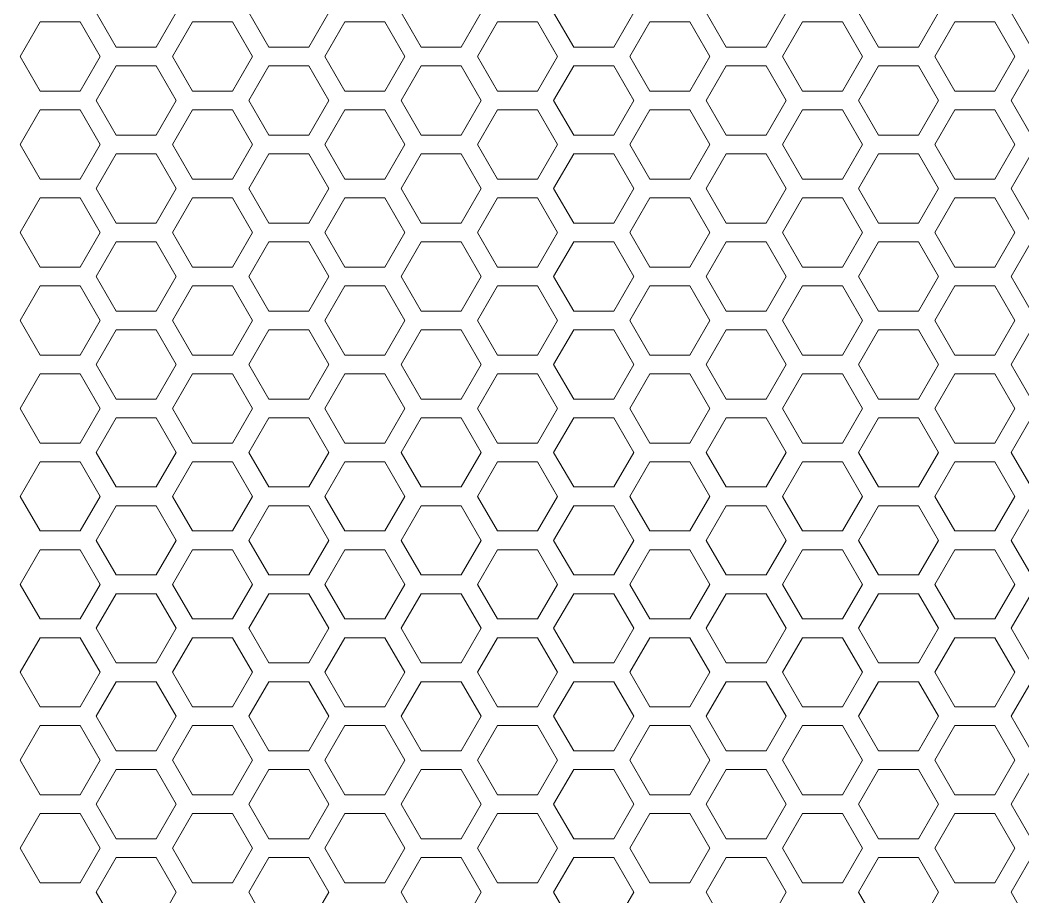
# Model space of a CAD drawing. Header units: millimetres. Extents: x -10 to 46, y -17 to 110.
# Drawn here: x 19.35 to 25.62, y 45.04 to 50.52 of the extents above; entities that cross this region are included whole.
import ezdxf

# ---------------------------------------------------------------- set-up
doc = ezdxf.new("R2010")
doc.units = ezdxf.units.MM

msp = doc.modelspace()

# ---------------------------------------------------------------- linework, layer by layer
at = {"lineweight": 18}
for p, q in [((19.4755, 50.5093), (19.3505, 50.2928)), ((19.7255, 50.5093), (19.4755, 50.5093)), ((19.8505, 50.2928), (19.7255, 50.5093)), ((19.8269, 50.5678), (19.9519, 50.3513)), ((20.2019, 50.3513), (20.3269, 50.5678)), ((20.4282, 50.5093), (20.3032, 50.2928)), ((20.6782, 50.5093), (20.4282, 50.5093)), ((20.8032, 50.2928), (20.6782, 50.5093)), ((20.7795, 50.5678), (20.9045, 50.3513)), ((21.1545, 50.3513), (21.2795, 50.5678)), ((21.3808, 50.5093), (21.2558, 50.2928)), ((21.6308, 50.5093), (21.3808, 50.5093)), ((21.7558, 50.2928), (21.6308, 50.5093)), ((21.7322, 50.5678), (21.8572, 50.3513)), ((22.1072, 50.3513), (22.2322, 50.5678)), ((22.3335, 50.5093), (22.2085, 50.2928)), ((22.5835, 50.5093), (22.3335, 50.5093)), ((22.7085, 50.2928), (22.5835, 50.5093)), ((22.6848, 50.5678), (22.8098, 50.3513)), ((23.0598, 50.3513), (23.1848, 50.5678)), ((23.2861, 50.5093), (23.1611, 50.2928)), ((23.5361, 50.5093), (23.2861, 50.5093)), ((23.6611, 50.2928), (23.5361, 50.5093)), ((23.6375, 50.5678), (23.7625, 50.3513)), ((24.0125, 50.3513), (24.1375, 50.5678)), ((24.2388, 50.5093), (24.1138, 50.2928)), ((24.4888, 50.5093), (24.2388, 50.5093)), ((24.6138, 50.2928), (24.4888, 50.5093)), ((24.5901, 50.5678), (24.7151, 50.3513)), ((24.9651, 50.3513), (25.0901, 50.5678)), ((25.1914, 50.5093), (25.0664, 50.2928)), ((25.4414, 50.5093), (25.1914, 50.5093)), ((25.5665, 50.2928), (25.4414, 50.5093)), ((25.5428, 50.5678), (25.6678, 50.3513)), ((19.9519, 50.3513), (20.2019, 50.3513)), ((20.9045, 50.3513), (21.1545, 50.3513)), ((21.8572, 50.3513), (22.1072, 50.3513)), ((22.8098, 50.3513), (23.0598, 50.3513)), ((23.7625, 50.3513), (24.0125, 50.3513)), ((24.7151, 50.3513), (24.9651, 50.3513)), ((19.3505, 50.2928), (19.4755, 50.0763)), ((19.7255, 50.0763), (19.8505, 50.2928)), ((20.3032, 50.2928), (20.4282, 50.0763)), ((20.6782, 50.0763), (20.8032, 50.2928)), ((21.2558, 50.2928), (21.3808, 50.0763)), ((21.6308, 50.0763), (21.7558, 50.2928)), ((22.2085, 50.2928), (22.3335, 50.0763)), ((22.5835, 50.0763), (22.7085, 50.2928)), ((23.1611, 50.2928), (23.2861, 50.0763)), ((23.5361, 50.0763), (23.6611, 50.2928)), ((24.1138, 50.2928), (24.2388, 50.0763)), ((24.4888, 50.0763), (24.6138, 50.2928)), ((25.0664, 50.2928), (25.1914, 50.0763)), ((25.4414, 50.0763), (25.5665, 50.2928)), ((19.9519, 50.2343), (19.8269, 50.0178)), ((20.2019, 50.2343), (19.9519, 50.2343)), ((20.3269, 50.0178), (20.2019, 50.2343)), ((20.9045, 50.2343), (20.7795, 50.0178)), ((21.1545, 50.2343), (20.9045, 50.2343)), ((21.2795, 50.0178), (21.1545, 50.2343)), ((21.8572, 50.2343), (21.7322, 50.0178)), ((22.1072, 50.2343), (21.8572, 50.2343)), ((22.2322, 50.0178), (22.1072, 50.2343)), ((22.8098, 50.2343), (22.6848, 50.0178)), ((23.0598, 50.2343), (22.8098, 50.2343)), ((23.1848, 50.0178), (23.0598, 50.2343)), ((23.7625, 50.2343), (23.6375, 50.0178)), ((24.0125, 50.2343), (23.7625, 50.2343)), ((24.1375, 50.0178), (24.0125, 50.2343)), ((24.7151, 50.2343), (24.5901, 50.0178)), ((24.9651, 50.2343), (24.7151, 50.2343)), ((25.0901, 50.0178), (24.9651, 50.2343)), ((25.6678, 50.2343), (25.5428, 50.0178)), ((19.4755, 50.0763), (19.7255, 50.0763)), ((20.4282, 50.0763), (20.6782, 50.0763)), ((21.3808, 50.0763), (21.6308, 50.0763)), ((22.3335, 50.0763), (22.5835, 50.0763)), ((23.2861, 50.0763), (23.5361, 50.0763)), ((24.2388, 50.0763), (24.4888, 50.0763)), ((25.1914, 50.0763), (25.4414, 50.0763)), ((19.8269, 50.0178), (19.9519, 49.8013)), ((20.2019, 49.8013), (20.3269, 50.0178)), ((20.7795, 50.0178), (20.9045, 49.8013)), ((21.1545, 49.8013), (21.2795, 50.0178)), ((21.7322, 50.0178), (21.8572, 49.8013)), ((22.1072, 49.8013), (22.2322, 50.0178)), ((22.6848, 50.0178), (22.8098, 49.8013)), ((23.0598, 49.8013), (23.1848, 50.0178)), ((23.6375, 50.0178), (23.7625, 49.8013)), ((24.0125, 49.8013), (24.1375, 50.0178)), ((24.5901, 50.0178), (24.7151, 49.8013)), ((24.9651, 49.8013), (25.0901, 50.0178)), ((25.5428, 50.0178), (25.6678, 49.8013)), ((19.4755, 49.9593), (19.3505, 49.7428)), ((19.7255, 49.9593), (19.4755, 49.9593)), ((19.8505, 49.7428), (19.7255, 49.9593)), ((20.4282, 49.9593), (20.3032, 49.7428)), ((20.6782, 49.9593), (20.4282, 49.9593)), ((20.8032, 49.7428), (20.6782, 49.9593)), ((21.3808, 49.9593), (21.2558, 49.7428)), ((21.6308, 49.9593), (21.3808, 49.9593)), ((21.7558, 49.7428), (21.6308, 49.9593)), ((22.3335, 49.9593), (22.2085, 49.7428)), ((22.5835, 49.9593), (22.3335, 49.9593)), ((22.7085, 49.7428), (22.5835, 49.9593)), ((23.2861, 49.9593), (23.1611, 49.7428)), ((23.5361, 49.9593), (23.2861, 49.9593)), ((23.6611, 49.7428), (23.5361, 49.9593)), ((24.2388, 49.9593), (24.1138, 49.7428)), ((24.4888, 49.9593), (24.2388, 49.9593)), ((24.6138, 49.7428), (24.4888, 49.9593)), ((25.1914, 49.9593), (25.0664, 49.7428)), ((25.4414, 49.9593), (25.1914, 49.9593)), ((25.5665, 49.7428), (25.4414, 49.9593)), ((19.9519, 49.8013), (20.2019, 49.8013)), ((20.9045, 49.8013), (21.1545, 49.8013)), ((21.8572, 49.8013), (22.1072, 49.8013)), ((22.8098, 49.8013), (23.0598, 49.8013)), ((23.7625, 49.8013), (24.0125, 49.8013)), ((24.7151, 49.8013), (24.9651, 49.8013)), ((19.3505, 49.7428), (19.4755, 49.5263)), ((19.7255, 49.5263), (19.8505, 49.7428)), ((20.3032, 49.7428), (20.4282, 49.5263)), ((20.6782, 49.5263), (20.8032, 49.7428)), ((21.2558, 49.7428), (21.3808, 49.5263)), ((21.6308, 49.5263), (21.7558, 49.7428)), ((22.2085, 49.7428), (22.3335, 49.5263)), ((22.5835, 49.5263), (22.7085, 49.7428)), ((23.1611, 49.7428), (23.2861, 49.5263)), ((23.5361, 49.5263), (23.6611, 49.7428)), ((24.1138, 49.7428), (24.2388, 49.5263)), ((24.4888, 49.5263), (24.6138, 49.7428)), ((25.0664, 49.7428), (25.1914, 49.5263)), ((25.4414, 49.5263), (25.5665, 49.7428)), ((19.9519, 49.6843), (19.8269, 49.4678)), ((20.2019, 49.6843), (19.9519, 49.6843)), ((20.3269, 49.4678), (20.2019, 49.6843)), ((20.9045, 49.6843), (20.7795, 49.4678)), ((21.1545, 49.6843), (20.9045, 49.6843)), ((21.2795, 49.4678), (21.1545, 49.6843)), ((21.8572, 49.6843), (21.7322, 49.4678)), ((22.1072, 49.6843), (21.8572, 49.6843)), ((22.2322, 49.4678), (22.1072, 49.6843)), ((22.8098, 49.6843), (22.6848, 49.4678)), ((23.0598, 49.6843), (22.8098, 49.6843)), ((23.1848, 49.4678), (23.0598, 49.6843)), ((23.7625, 49.6843), (23.6375, 49.4678)), ((24.0125, 49.6843), (23.7625, 49.6843)), ((24.1375, 49.4678), (24.0125, 49.6843)), ((24.7151, 49.6843), (24.5901, 49.4678)), ((24.9651, 49.6843), (24.7151, 49.6843)), ((25.0901, 49.4678), (24.9651, 49.6843)), ((25.6678, 49.6843), (25.5428, 49.4678)), ((19.4755, 49.5263), (19.7255, 49.5263)), ((20.4282, 49.5263), (20.6782, 49.5263)), ((21.3808, 49.5263), (21.6308, 49.5263)), ((22.3335, 49.5263), (22.5835, 49.5263)), ((23.2861, 49.5263), (23.5361, 49.5263)), ((24.2388, 49.5263), (24.4888, 49.5263)), ((25.1914, 49.5263), (25.4414, 49.5263)), ((19.8269, 49.4678), (19.9519, 49.2513)), ((20.2019, 49.2513), (20.3269, 49.4678)), ((20.7795, 49.4678), (20.9045, 49.2513)), ((21.1545, 49.2513), (21.2795, 49.4678)), ((21.7322, 49.4678), (21.8572, 49.2513)), ((22.1072, 49.2513), (22.2322, 49.4678)), ((22.6848, 49.4678), (22.8098, 49.2513)), ((23.0598, 49.2513), (23.1848, 49.4678)), ((23.6375, 49.4678), (23.7625, 49.2513)), ((24.0125, 49.2513), (24.1375, 49.4678)), ((24.5901, 49.4678), (24.7151, 49.2513)), ((24.9651, 49.2513), (25.0901, 49.4678)), ((25.5428, 49.4678), (25.6678, 49.2513)), ((19.4755, 49.4093), (19.3505, 49.1928)), ((19.7255, 49.4093), (19.4755, 49.4093)), ((19.8505, 49.1928), (19.7255, 49.4093)), ((20.4282, 49.4093), (20.3032, 49.1928)), ((20.6782, 49.4093), (20.4282, 49.4093)), ((20.8032, 49.1928), (20.6782, 49.4093)), ((21.3808, 49.4093), (21.2558, 49.1928)), ((21.6308, 49.4093), (21.3808, 49.4093)), ((21.7558, 49.1928), (21.6308, 49.4093)), ((22.3335, 49.4093), (22.2085, 49.1928)), ((22.5835, 49.4093), (22.3335, 49.4093)), ((22.7085, 49.1928), (22.5835, 49.4093)), ((23.2861, 49.4093), (23.1611, 49.1928)), ((23.5361, 49.4093), (23.2861, 49.4093)), ((23.6611, 49.1928), (23.5361, 49.4093)), ((24.2388, 49.4093), (24.1138, 49.1928)), ((24.4888, 49.4093), (24.2388, 49.4093)), ((24.6138, 49.1928), (24.4888, 49.4093)), ((25.1914, 49.4093), (25.0664, 49.1928)), ((25.4414, 49.4093), (25.1914, 49.4093)), ((25.5665, 49.1928), (25.4414, 49.4093)), ((19.3505, 49.1928), (19.4755, 48.9762)), ((19.7255, 48.9762), (19.8505, 49.1928)), ((19.9519, 49.2513), (20.2019, 49.2513)), ((20.3032, 49.1928), (20.4282, 48.9762)), ((20.6782, 48.9762), (20.8032, 49.1928)), ((20.9045, 49.2513), (21.1545, 49.2513)), ((21.2558, 49.1928), (21.3808, 48.9762)), ((21.6308, 48.9762), (21.7558, 49.1928)), ((21.8572, 49.2513), (22.1072, 49.2513)), ((22.2085, 49.1928), (22.3335, 48.9762)), ((22.5835, 48.9762), (22.7085, 49.1928)), ((22.8098, 49.2513), (23.0598, 49.2513)), ((23.1611, 49.1928), (23.2861, 48.9762)), ((23.5361, 48.9762), (23.6611, 49.1928)), ((23.7625, 49.2513), (24.0125, 49.2513)), ((24.1138, 49.1928), (24.2388, 48.9762)), ((24.4888, 48.9762), (24.6138, 49.1928)), ((24.7151, 49.2513), (24.9651, 49.2513)), ((25.0664, 49.1928), (25.1914, 48.9762)), ((25.4414, 48.9762), (25.5665, 49.1928)), ((19.9519, 49.1343), (19.8269, 48.9178)), ((20.2019, 49.1343), (19.9519, 49.1343)), ((20.3269, 48.9178), (20.2019, 49.1343)), ((20.9045, 49.1343), (20.7795, 48.9178)), ((21.1545, 49.1343), (20.9045, 49.1343)), ((21.2795, 48.9178), (21.1545, 49.1343)), ((21.8572, 49.1343), (21.7322, 48.9178)), ((22.1072, 49.1343), (21.8572, 49.1343)), ((22.2322, 48.9178), (22.1072, 49.1343)), ((22.8098, 49.1343), (22.6848, 48.9178)), ((23.0598, 49.1343), (22.8098, 49.1343)), ((23.1848, 48.9178), (23.0598, 49.1343)), ((23.7625, 49.1343), (23.6375, 48.9178)), ((24.0125, 49.1343), (23.7625, 49.1343)), ((24.1375, 48.9178), (24.0125, 49.1343)), ((24.7151, 49.1343), (24.5901, 48.9178)), ((24.9651, 49.1343), (24.7151, 49.1343)), ((25.0901, 48.9178), (24.9651, 49.1343)), ((25.6678, 49.1343), (25.5428, 48.9178)), ((19.4755, 48.9762), (19.7255, 48.9762)), ((20.4282, 48.9762), (20.6782, 48.9762)), ((21.3808, 48.9762), (21.6308, 48.9762)), ((22.3335, 48.9762), (22.5835, 48.9762)), ((23.2861, 48.9762), (23.5361, 48.9762)), ((24.2388, 48.9762), (24.4888, 48.9762)), ((25.1914, 48.9762), (25.4414, 48.9762)), ((19.8269, 48.9178), (19.9519, 48.7012)), ((20.2019, 48.7012), (20.3269, 48.9178)), ((20.7795, 48.9178), (20.9045, 48.7012)), ((21.1545, 48.7012), (21.2795, 48.9178)), ((21.7322, 48.9178), (21.8572, 48.7012)), ((22.1072, 48.7012), (22.2322, 48.9178)), ((22.6848, 48.9178), (22.8098, 48.7012)), ((23.0598, 48.7012), (23.1848, 48.9178)), ((23.6375, 48.9178), (23.7625, 48.7012)), ((24.0125, 48.7012), (24.1375, 48.9178)), ((24.5901, 48.9178), (24.7151, 48.7012)), ((24.9651, 48.7012), (25.0901, 48.9178)), ((25.5428, 48.9178), (25.6678, 48.7012)), ((19.4755, 48.8593), (19.3505, 48.6427)), ((19.7255, 48.8593), (19.4755, 48.8593)), ((19.8505, 48.6427), (19.7255, 48.8593)), ((20.4282, 48.8593), (20.3032, 48.6427)), ((20.6782, 48.8593), (20.4282, 48.8593)), ((20.8032, 48.6427), (20.6782, 48.8593)), ((21.3808, 48.8593), (21.2558, 48.6427)), ((21.6308, 48.8593), (21.3808, 48.8593)), ((21.7558, 48.6427), (21.6308, 48.8593)), ((22.3335, 48.8593), (22.2085, 48.6427)), ((22.5835, 48.8593), (22.3335, 48.8593)), ((22.7085, 48.6427), (22.5835, 48.8593)), ((23.2861, 48.8593), (23.1611, 48.6427)), ((23.5361, 48.8593), (23.2861, 48.8593)), ((23.6611, 48.6427), (23.5361, 48.8593)), ((24.2388, 48.8593), (24.1138, 48.6427)), ((24.4888, 48.8593), (24.2388, 48.8593)), ((24.6138, 48.6427), (24.4888, 48.8593)), ((25.1914, 48.8593), (25.0664, 48.6427)), ((25.4414, 48.8593), (25.1914, 48.8593)), ((25.5665, 48.6427), (25.4414, 48.8593)), ((19.9519, 48.7012), (20.2019, 48.7012)), ((20.9045, 48.7012), (21.1545, 48.7012)), ((21.8572, 48.7012), (22.1072, 48.7012)), ((22.8098, 48.7012), (23.0598, 48.7012)), ((23.7625, 48.7012), (24.0125, 48.7012)), ((24.7151, 48.7012), (24.9651, 48.7012)), ((19.3505, 48.6427), (19.4755, 48.4262)), ((19.7255, 48.4262), (19.8505, 48.6427)), ((20.3032, 48.6427), (20.4282, 48.4262)), ((20.6782, 48.4262), (20.8032, 48.6427)), ((21.2558, 48.6427), (21.3808, 48.4262)), ((21.6308, 48.4262), (21.7558, 48.6427)), ((22.2085, 48.6427), (22.3335, 48.4262)), ((22.5835, 48.4262), (22.7085, 48.6427)), ((23.1611, 48.6427), (23.2861, 48.4262)), ((23.5361, 48.4262), (23.6611, 48.6427)), ((24.1138, 48.6427), (24.2388, 48.4262)), ((24.4888, 48.4262), (24.6138, 48.6427)), ((25.0664, 48.6427), (25.1914, 48.4262)), ((25.4414, 48.4262), (25.5665, 48.6427)), ((19.9519, 48.5842), (19.8269, 48.3677)), ((20.2019, 48.5842), (19.9519, 48.5842)), ((20.3269, 48.3677), (20.2019, 48.5842)), ((20.9045, 48.5842), (20.7795, 48.3677)), ((21.1545, 48.5842), (20.9045, 48.5842)), ((21.2795, 48.3677), (21.1545, 48.5842)), ((21.8572, 48.5842), (21.7322, 48.3677)), ((22.1072, 48.5842), (21.8572, 48.5842)), ((22.2322, 48.3677), (22.1072, 48.5842)), ((22.8098, 48.5842), (22.6848, 48.3677)), ((23.0598, 48.5842), (22.8098, 48.5842)), ((23.1848, 48.3677), (23.0598, 48.5842)), ((23.7625, 48.5842), (23.6375, 48.3677)), ((24.0125, 48.5842), (23.7625, 48.5842)), ((24.1375, 48.3677), (24.0125, 48.5842)), ((24.7151, 48.5842), (24.5901, 48.3677)), ((24.9651, 48.5842), (24.7151, 48.5842)), ((25.0901, 48.3677), (24.9651, 48.5842)), ((25.6678, 48.5842), (25.5428, 48.3677)), ((19.4755, 48.4262), (19.7255, 48.4262)), ((20.4282, 48.4262), (20.6782, 48.4262)), ((21.3808, 48.4262), (21.6308, 48.4262)), ((22.3335, 48.4262), (22.5835, 48.4262)), ((23.2861, 48.4262), (23.5361, 48.4262)), ((24.2388, 48.4262), (24.4888, 48.4262)), ((25.1914, 48.4262), (25.4414, 48.4262)), ((19.8269, 48.3677), (19.9519, 48.1512)), ((20.2019, 48.1512), (20.3269, 48.3677)), ((20.7795, 48.3677), (20.9045, 48.1512)), ((21.1545, 48.1512), (21.2795, 48.3677)), ((21.7322, 48.3677), (21.8572, 48.1512)), ((22.1072, 48.1512), (22.2322, 48.3677)), ((22.6848, 48.3677), (22.8098, 48.1512)), ((23.0598, 48.1512), (23.1848, 48.3677)), ((23.6375, 48.3677), (23.7625, 48.1512)), ((24.0125, 48.1512), (24.1375, 48.3677)), ((24.5901, 48.3677), (24.7151, 48.1512)), ((24.9651, 48.1512), (25.0901, 48.3677)), ((25.5428, 48.3677), (25.6678, 48.1512)), ((19.4755, 48.3092), (19.3505, 48.0927)), ((19.7255, 48.3092), (19.4755, 48.3092)), ((19.8505, 48.0927), (19.7255, 48.3092)), ((20.4282, 48.3092), (20.3032, 48.0927)), ((20.6782, 48.3092), (20.4282, 48.3092)), ((20.8032, 48.0927), (20.6782, 48.3092)), ((21.3808, 48.3092), (21.2558, 48.0927)), ((21.6308, 48.3092), (21.3808, 48.3092)), ((21.7558, 48.0927), (21.6308, 48.3092)), ((22.3335, 48.3092), (22.2085, 48.0927)), ((22.5835, 48.3092), (22.3335, 48.3092)), ((22.7085, 48.0927), (22.5835, 48.3092)), ((23.2861, 48.3092), (23.1611, 48.0927)), ((23.5361, 48.3092), (23.2861, 48.3092)), ((23.6611, 48.0927), (23.5361, 48.3092)), ((24.2388, 48.3092), (24.1138, 48.0927)), ((24.4888, 48.3092), (24.2388, 48.3092)), ((24.6138, 48.0927), (24.4888, 48.3092)), ((25.1914, 48.3092), (25.0664, 48.0927)), ((25.4414, 48.3092), (25.1914, 48.3092)), ((25.5665, 48.0927), (25.4414, 48.3092)), ((19.9519, 48.1512), (20.2019, 48.1512)), ((20.9045, 48.1512), (21.1545, 48.1512)), ((21.8572, 48.1512), (22.1072, 48.1512)), ((22.8098, 48.1512), (23.0598, 48.1512)), ((23.7625, 48.1512), (24.0125, 48.1512)), ((24.7151, 48.1512), (24.9651, 48.1512)), ((19.3505, 48.0927), (19.4755, 47.8762)), ((19.7255, 47.8762), (19.8505, 48.0927)), ((20.3032, 48.0927), (20.4282, 47.8762)), ((20.6782, 47.8762), (20.8032, 48.0927)), ((21.2558, 48.0927), (21.3808, 47.8762)), ((21.6308, 47.8762), (21.7558, 48.0927)), ((22.2085, 48.0927), (22.3335, 47.8762)), ((22.5835, 47.8762), (22.7085, 48.0927)), ((23.1611, 48.0927), (23.2861, 47.8762)), ((23.5361, 47.8762), (23.6611, 48.0927)), ((24.1138, 48.0927), (24.2388, 47.8762)), ((24.4888, 47.8762), (24.6138, 48.0927)), ((25.0664, 48.0927), (25.1914, 47.8762)), ((25.4414, 47.8762), (25.5665, 48.0927)), ((19.9519, 48.0342), (19.8269, 47.8177)), ((20.2019, 48.0342), (19.9519, 48.0342)), ((20.3269, 47.8177), (20.2019, 48.0342)), ((20.9045, 48.0342), (20.7795, 47.8177)), ((21.1545, 48.0342), (20.9045, 48.0342)), ((21.2795, 47.8177), (21.1545, 48.0342)), ((21.8572, 48.0342), (21.7322, 47.8177)), ((22.1072, 48.0342), (21.8572, 48.0342)), ((22.2322, 47.8177), (22.1072, 48.0342)), ((22.8098, 48.0342), (22.6848, 47.8177)), ((23.0598, 48.0342), (22.8098, 48.0342)), ((23.1848, 47.8177), (23.0598, 48.0342)), ((23.7625, 48.0342), (23.6375, 47.8177)), ((24.0125, 48.0342), (23.7625, 48.0342)), ((24.1375, 47.8177), (24.0125, 48.0342)), ((24.7151, 48.0342), (24.5901, 47.8177)), ((24.9651, 48.0342), (24.7151, 48.0342)), ((25.0901, 47.8177), (24.9651, 48.0342)), ((25.6678, 48.0342), (25.5428, 47.8177)), ((19.4755, 47.8762), (19.7255, 47.8762)), ((19.8269, 47.8177), (19.9519, 47.6012)), ((20.2019, 47.6012), (20.3269, 47.8177)), ((20.4282, 47.8762), (20.6782, 47.8762)), ((20.7795, 47.8177), (20.9045, 47.6012)), ((21.1545, 47.6012), (21.2795, 47.8177)), ((21.3808, 47.8762), (21.6308, 47.8762)), ((21.7322, 47.8177), (21.8572, 47.6012)), ((22.1072, 47.6012), (22.2322, 47.8177)), ((22.3335, 47.8762), (22.5835, 47.8762)), ((22.6848, 47.8177), (22.8098, 47.6012)), ((23.0598, 47.6012), (23.1848, 47.8177)), ((23.2861, 47.8762), (23.5361, 47.8762)), ((23.6375, 47.8177), (23.7625, 47.6012)), ((24.0125, 47.6012), (24.1375, 47.8177)), ((24.2388, 47.8762), (24.4888, 47.8762)), ((24.5901, 47.8177), (24.7151, 47.6012)), ((24.9651, 47.6012), (25.0901, 47.8177)), ((25.1914, 47.8762), (25.4414, 47.8762)), ((25.5428, 47.8177), (25.6678, 47.6012)), ((19.4755, 47.7592), (19.3505, 47.5427)), ((19.7255, 47.7592), (19.4755, 47.7592)), ((19.8505, 47.5427), (19.7255, 47.7592)), ((20.4282, 47.7592), (20.3032, 47.5427)), ((20.6782, 47.7592), (20.4282, 47.7592)), ((20.8032, 47.5427), (20.6782, 47.7592)), ((21.3808, 47.7592), (21.2558, 47.5427)), ((21.6308, 47.7592), (21.3808, 47.7592)), ((21.7558, 47.5427), (21.6308, 47.7592)), ((22.3335, 47.7592), (22.2085, 47.5427)), ((22.5835, 47.7592), (22.3335, 47.7592)), ((22.7085, 47.5427), (22.5835, 47.7592)), ((23.2861, 47.7592), (23.1611, 47.5427)), ((23.5361, 47.7592), (23.2861, 47.7592)), ((23.6611, 47.5427), (23.5361, 47.7592)), ((24.2388, 47.7592), (24.1138, 47.5427)), ((24.4888, 47.7592), (24.2388, 47.7592)), ((24.6138, 47.5427), (24.4888, 47.7592)), ((25.1914, 47.7592), (25.0664, 47.5427)), ((25.4414, 47.7592), (25.1914, 47.7592)), ((25.5665, 47.5427), (25.4414, 47.7592)), ((19.9519, 47.6012), (20.2019, 47.6012)), ((20.9045, 47.6012), (21.1545, 47.6012)), ((21.8572, 47.6012), (22.1072, 47.6012)), ((22.8098, 47.6012), (23.0598, 47.6012)), ((23.7625, 47.6012), (24.0125, 47.6012)), ((24.7151, 47.6012), (24.9651, 47.6012)), ((19.3505, 47.5427), (19.4755, 47.3262)), ((19.7255, 47.3262), (19.8505, 47.5427)), ((20.3032, 47.5427), (20.4282, 47.3262)), ((20.6782, 47.3262), (20.8032, 47.5427)), ((21.2558, 47.5427), (21.3808, 47.3262)), ((21.6308, 47.3262), (21.7558, 47.5427)), ((22.2085, 47.5427), (22.3335, 47.3262)), ((22.5835, 47.3262), (22.7085, 47.5427)), ((23.1611, 47.5427), (23.2861, 47.3262)), ((23.5361, 47.3262), (23.6611, 47.5427)), ((24.1138, 47.5427), (24.2388, 47.3262)), ((24.4888, 47.3262), (24.6138, 47.5427)), ((25.0664, 47.5427), (25.1914, 47.3262)), ((25.4414, 47.3262), (25.5665, 47.5427)), ((19.9519, 47.4842), (19.8269, 47.2677)), ((20.2019, 47.4842), (19.9519, 47.4842)), ((20.3269, 47.2677), (20.2019, 47.4842)), ((20.9045, 47.4842), (20.7795, 47.2677)), ((21.1545, 47.4842), (20.9045, 47.4842)), ((21.2795, 47.2677), (21.1545, 47.4842)), ((21.8572, 47.4842), (21.7322, 47.2677)), ((22.1072, 47.4842), (21.8572, 47.4842)), ((22.2322, 47.2677), (22.1072, 47.4842)), ((22.8098, 47.4842), (22.6848, 47.2677)), ((23.0598, 47.4842), (22.8098, 47.4842)), ((23.1848, 47.2677), (23.0598, 47.4842)), ((23.7625, 47.4842), (23.6375, 47.2677)), ((24.0125, 47.4842), (23.7625, 47.4842)), ((24.1375, 47.2677), (24.0125, 47.4842)), ((24.7151, 47.4842), (24.5901, 47.2677)), ((24.9651, 47.4842), (24.7151, 47.4842)), ((25.0901, 47.2677), (24.9651, 47.4842)), ((25.6678, 47.4842), (25.5428, 47.2677)), ((19.4755, 47.3262), (19.7255, 47.3262)), ((20.4282, 47.3262), (20.6782, 47.3262)), ((21.3808, 47.3262), (21.6308, 47.3262)), ((22.3335, 47.3262), (22.5835, 47.3262)), ((23.2861, 47.3262), (23.5361, 47.3262)), ((24.2388, 47.3262), (24.4888, 47.3262)), ((25.1914, 47.3262), (25.4414, 47.3262)), ((19.8269, 47.2677), (19.9519, 47.0512)), ((20.2019, 47.0512), (20.3269, 47.2677)), ((20.7795, 47.2677), (20.9045, 47.0512)), ((21.1545, 47.0512), (21.2795, 47.2677)), ((21.7322, 47.2677), (21.8572, 47.0512)), ((22.1072, 47.0512), (22.2322, 47.2677)), ((22.6848, 47.2677), (22.8098, 47.0512)), ((23.0598, 47.0512), (23.1848, 47.2677)), ((23.6375, 47.2677), (23.7625, 47.0512)), ((24.0125, 47.0512), (24.1375, 47.2677)), ((24.5901, 47.2677), (24.7151, 47.0512)), ((24.9651, 47.0512), (25.0901, 47.2677)), ((25.5428, 47.2677), (25.6678, 47.0512)), ((19.4755, 47.2092), (19.3505, 46.9927)), ((19.7255, 47.2092), (19.4755, 47.2092)), ((19.8505, 46.9927), (19.7255, 47.2092)), ((20.4282, 47.2092), (20.3032, 46.9927)), ((20.6782, 47.2092), (20.4282, 47.2092)), ((20.8032, 46.9927), (20.6782, 47.2092)), ((21.3808, 47.2092), (21.2558, 46.9927)), ((21.6308, 47.2092), (21.3808, 47.2092)), ((21.7558, 46.9927), (21.6308, 47.2092)), ((22.3335, 47.2092), (22.2085, 46.9927)), ((22.5835, 47.2092), (22.3335, 47.2092)), ((22.7085, 46.9927), (22.5835, 47.2092)), ((23.2861, 47.2092), (23.1611, 46.9927)), ((23.5361, 47.2092), (23.2861, 47.2092)), ((23.6611, 46.9927), (23.5361, 47.2092)), ((24.2388, 47.2092), (24.1138, 46.9927)), ((24.4888, 47.2092), (24.2388, 47.2092)), ((24.6138, 46.9927), (24.4888, 47.2092)), ((25.1914, 47.2092), (25.0664, 46.9927)), ((25.4414, 47.2092), (25.1914, 47.2092)), ((25.5665, 46.9927), (25.4414, 47.2092)), ((19.9519, 47.0512), (20.2019, 47.0512)), ((20.9045, 47.0512), (21.1545, 47.0512)), ((21.8572, 47.0512), (22.1072, 47.0512)), ((22.8098, 47.0512), (23.0598, 47.0512)), ((23.7625, 47.0512), (24.0125, 47.0512)), ((24.7151, 47.0512), (24.9651, 47.0512)), ((19.3505, 46.9927), (19.4755, 46.7762)), ((19.7255, 46.7762), (19.8505, 46.9927)), ((20.3032, 46.9927), (20.4282, 46.7762)), ((20.6782, 46.7762), (20.8032, 46.9927)), ((21.2558, 46.9927), (21.3808, 46.7762)), ((21.6308, 46.7762), (21.7558, 46.9927)), ((22.2085, 46.9927), (22.3335, 46.7762)), ((22.5835, 46.7762), (22.7085, 46.9927)), ((23.1611, 46.9927), (23.2861, 46.7762)), ((23.5361, 46.7762), (23.6611, 46.9927)), ((24.1138, 46.9927), (24.2388, 46.7762)), ((24.4888, 46.7762), (24.6138, 46.9927)), ((25.0664, 46.9927), (25.1914, 46.7762)), ((25.4414, 46.7762), (25.5665, 46.9927)), ((19.9519, 46.9342), (19.8269, 46.7177)), ((20.2019, 46.9342), (19.9519, 46.9342)), ((20.3269, 46.7177), (20.2019, 46.9342)), ((20.9045, 46.9342), (20.7795, 46.7177)), ((21.1545, 46.9342), (20.9045, 46.9342)), ((21.2795, 46.7177), (21.1545, 46.9342)), ((21.8572, 46.9342), (21.7322, 46.7177)), ((22.1072, 46.9342), (21.8572, 46.9342)), ((22.2322, 46.7177), (22.1072, 46.9342)), ((22.8098, 46.9342), (22.6848, 46.7177)), ((23.0598, 46.9342), (22.8098, 46.9342)), ((23.1848, 46.7177), (23.0598, 46.9342)), ((23.7625, 46.9342), (23.6375, 46.7177)), ((24.0125, 46.9342), (23.7625, 46.9342)), ((24.1375, 46.7177), (24.0125, 46.9342)), ((24.7151, 46.9342), (24.5901, 46.7177)), ((24.9651, 46.9342), (24.7151, 46.9342)), ((25.0901, 46.7177), (24.9651, 46.9342)), ((25.6678, 46.9342), (25.5428, 46.7177)), ((19.4755, 46.7762), (19.7255, 46.7762)), ((20.4282, 46.7762), (20.6782, 46.7762)), ((21.3808, 46.7762), (21.6308, 46.7762)), ((22.3335, 46.7762), (22.5835, 46.7762)), ((23.2861, 46.7762), (23.5361, 46.7762)), ((24.2388, 46.7762), (24.4888, 46.7762)), ((25.1914, 46.7762), (25.4414, 46.7762)), ((19.8269, 46.7177), (19.9519, 46.5012)), ((20.2019, 46.5012), (20.3269, 46.7177)), ((20.7795, 46.7177), (20.9045, 46.5012)), ((21.1545, 46.5012), (21.2795, 46.7177)), ((21.7322, 46.7177), (21.8572, 46.5012)), ((22.1072, 46.5012), (22.2322, 46.7177)), ((22.6848, 46.7177), (22.8098, 46.5012)), ((23.0598, 46.5012), (23.1848, 46.7177)), ((23.6375, 46.7177), (23.7625, 46.5012)), ((24.0125, 46.5012), (24.1375, 46.7177)), ((24.5901, 46.7177), (24.7151, 46.5012)), ((24.9651, 46.5012), (25.0901, 46.7177)), ((25.5428, 46.7177), (25.6678, 46.5012)), ((19.4755, 46.6592), (19.3505, 46.4427)), ((19.7255, 46.6592), (19.4755, 46.6592)), ((19.8505, 46.4427), (19.7255, 46.6592)), ((20.4282, 46.6592), (20.3032, 46.4427)), ((20.6782, 46.6592), (20.4282, 46.6592)), ((20.8032, 46.4427), (20.6782, 46.6592)), ((21.3808, 46.6592), (21.2558, 46.4427)), ((21.6308, 46.6592), (21.3808, 46.6592)), ((21.7558, 46.4427), (21.6308, 46.6592)), ((22.3335, 46.6592), (22.2085, 46.4427)), ((22.5835, 46.6592), (22.3335, 46.6592)), ((22.7085, 46.4427), (22.5835, 46.6592)), ((23.2861, 46.6592), (23.1611, 46.4427)), ((23.5361, 46.6592), (23.2861, 46.6592)), ((23.6611, 46.4427), (23.5361, 46.6592)), ((24.2388, 46.6592), (24.1138, 46.4427)), ((24.4888, 46.6592), (24.2388, 46.6592)), ((24.6138, 46.4427), (24.4888, 46.6592)), ((25.1914, 46.6592), (25.0664, 46.4427)), ((25.4414, 46.6592), (25.1914, 46.6592)), ((25.5665, 46.4427), (25.4414, 46.6592)), ((19.9519, 46.5012), (20.2019, 46.5012)), ((20.9045, 46.5012), (21.1545, 46.5012)), ((21.8572, 46.5012), (22.1072, 46.5012)), ((22.8098, 46.5012), (23.0598, 46.5012)), ((23.7625, 46.5012), (24.0125, 46.5012)), ((24.7151, 46.5012), (24.9651, 46.5012)), ((19.3505, 46.4427), (19.4755, 46.2262)), ((19.7255, 46.2262), (19.8505, 46.4427)), ((20.3032, 46.4427), (20.4282, 46.2262)), ((20.6782, 46.2262), (20.8032, 46.4427)), ((21.2558, 46.4427), (21.3808, 46.2262)), ((21.6308, 46.2262), (21.7558, 46.4427)), ((22.2085, 46.4427), (22.3335, 46.2262)), ((22.5835, 46.2262), (22.7085, 46.4427)), ((23.1611, 46.4427), (23.2861, 46.2262)), ((23.5361, 46.2262), (23.6611, 46.4427)), ((24.1138, 46.4427), (24.2388, 46.2262)), ((24.4888, 46.2262), (24.6138, 46.4427)), ((25.0664, 46.4427), (25.1914, 46.2262)), ((25.4414, 46.2262), (25.5665, 46.4427)), ((19.9519, 46.3842), (19.8269, 46.1677)), ((20.2019, 46.3842), (19.9519, 46.3842)), ((20.3269, 46.1677), (20.2019, 46.3842)), ((20.9045, 46.3842), (20.7795, 46.1677)), ((21.1545, 46.3842), (20.9045, 46.3842)), ((21.2795, 46.1677), (21.1545, 46.3842)), ((21.8572, 46.3842), (21.7322, 46.1677)), ((22.1072, 46.3842), (21.8572, 46.3842)), ((22.2322, 46.1677), (22.1072, 46.3842)), ((22.8098, 46.3842), (22.6848, 46.1677)), ((23.0598, 46.3842), (22.8098, 46.3842)), ((23.1848, 46.1677), (23.0598, 46.3842)), ((23.7625, 46.3842), (23.6375, 46.1677)), ((24.0125, 46.3842), (23.7625, 46.3842)), ((24.1375, 46.1677), (24.0125, 46.3842)), ((24.7151, 46.3842), (24.5901, 46.1677)), ((24.9651, 46.3842), (24.7151, 46.3842)), ((25.0901, 46.1677), (24.9651, 46.3842)), ((25.6678, 46.3842), (25.5428, 46.1677)), ((19.4755, 46.2262), (19.7255, 46.2262)), ((20.4282, 46.2262), (20.6782, 46.2262)), ((21.3808, 46.2262), (21.6308, 46.2262)), ((22.3335, 46.2262), (22.5835, 46.2262)), ((23.2861, 46.2262), (23.5361, 46.2262)), ((24.2388, 46.2262), (24.4888, 46.2262)), ((25.1914, 46.2262), (25.4414, 46.2262)), ((19.8269, 46.1677), (19.9519, 45.9512)), ((20.2019, 45.9512), (20.3269, 46.1677)), ((20.7795, 46.1677), (20.9045, 45.9512)), ((21.1545, 45.9512), (21.2795, 46.1677)), ((21.7322, 46.1677), (21.8572, 45.9512)), ((22.1072, 45.9512), (22.2322, 46.1677)), ((22.6848, 46.1677), (22.8098, 45.9512)), ((23.0598, 45.9512), (23.1848, 46.1677)), ((23.6375, 46.1677), (23.7625, 45.9512)), ((24.0125, 45.9512), (24.1375, 46.1677)), ((24.5901, 46.1677), (24.7151, 45.9512)), ((24.9651, 45.9512), (25.0901, 46.1677)), ((25.5428, 46.1677), (25.6678, 45.9512)), ((19.4755, 46.1092), (19.3505, 45.8927)), ((19.7255, 46.1092), (19.4755, 46.1092)), ((19.8505, 45.8927), (19.7255, 46.1092)), ((20.4282, 46.1092), (20.3032, 45.8927)), ((20.6782, 46.1092), (20.4282, 46.1092)), ((20.8032, 45.8927), (20.6782, 46.1092)), ((21.3808, 46.1092), (21.2558, 45.8927)), ((21.6308, 46.1092), (21.3808, 46.1092)), ((21.7558, 45.8927), (21.6308, 46.1092)), ((22.3335, 46.1092), (22.2085, 45.8927)), ((22.5835, 46.1092), (22.3335, 46.1092)), ((22.7085, 45.8927), (22.5835, 46.1092)), ((23.2861, 46.1092), (23.1611, 45.8927)), ((23.5361, 46.1092), (23.2861, 46.1092)), ((23.6611, 45.8927), (23.5361, 46.1092)), ((24.2388, 46.1092), (24.1138, 45.8927)), ((24.4888, 46.1092), (24.2388, 46.1092)), ((24.6138, 45.8927), (24.4888, 46.1092)), ((25.1914, 46.1092), (25.0664, 45.8927)), ((25.4414, 46.1092), (25.1914, 46.1092)), ((25.5665, 45.8927), (25.4414, 46.1092)), ((19.9519, 45.9512), (20.2019, 45.9512)), ((20.9045, 45.9512), (21.1545, 45.9512)), ((21.8572, 45.9512), (22.1072, 45.9512)), ((22.8098, 45.9512), (23.0598, 45.9512)), ((23.7625, 45.9512), (24.0125, 45.9512)), ((24.7151, 45.9512), (24.9651, 45.9512)), ((19.3505, 45.8927), (19.4755, 45.6762)), ((19.7255, 45.6762), (19.8505, 45.8927)), ((20.3032, 45.8927), (20.4282, 45.6762)), ((20.6782, 45.6762), (20.8032, 45.8927)), ((21.2558, 45.8927), (21.3808, 45.6762)), ((21.6308, 45.6762), (21.7558, 45.8927)), ((22.2085, 45.8927), (22.3335, 45.6762)), ((22.5835, 45.6762), (22.7085, 45.8927)), ((23.1611, 45.8927), (23.2861, 45.6762)), ((23.5361, 45.6762), (23.6611, 45.8927)), ((24.1138, 45.8927), (24.2388, 45.6762)), ((24.4888, 45.6762), (24.6138, 45.8927)), ((25.0664, 45.8927), (25.1914, 45.6762)), ((25.4414, 45.6762), (25.5665, 45.8927)), ((19.9519, 45.8342), (19.8269, 45.6177)), ((20.2019, 45.8342), (19.9519, 45.8342)), ((20.3269, 45.6177), (20.2019, 45.8342)), ((20.9045, 45.8342), (20.7795, 45.6177)), ((21.1545, 45.8342), (20.9045, 45.8342)), ((21.2795, 45.6177), (21.1545, 45.8342)), ((21.8572, 45.8342), (21.7322, 45.6177)), ((22.1072, 45.8342), (21.8572, 45.8342)), ((22.2322, 45.6177), (22.1072, 45.8342)), ((22.8098, 45.8342), (22.6848, 45.6177)), ((23.0598, 45.8342), (22.8098, 45.8342)), ((23.1848, 45.6177), (23.0598, 45.8342)), ((23.7625, 45.8342), (23.6375, 45.6177)), ((24.0125, 45.8342), (23.7625, 45.8342)), ((24.1375, 45.6177), (24.0125, 45.8342)), ((24.7151, 45.8342), (24.5901, 45.6177)), ((24.9651, 45.8342), (24.7151, 45.8342)), ((25.0901, 45.6177), (24.9651, 45.8342)), ((25.6678, 45.8342), (25.5428, 45.6177)), ((19.4755, 45.6762), (19.7255, 45.6762)), ((20.4282, 45.6762), (20.6782, 45.6762)), ((21.3808, 45.6762), (21.6308, 45.6762)), ((22.3335, 45.6762), (22.5835, 45.6762)), ((23.2861, 45.6762), (23.5361, 45.6762)), ((24.2388, 45.6762), (24.4888, 45.6762)), ((25.1914, 45.6762), (25.4414, 45.6762)), ((19.4755, 45.5592), (19.3505, 45.3427)), ((19.7255, 45.5592), (19.4755, 45.5592)), ((19.8505, 45.3427), (19.7255, 45.5592)), ((19.8269, 45.6177), (19.9519, 45.4012)), ((20.2019, 45.4012), (20.3269, 45.6177)), ((20.4282, 45.5592), (20.3032, 45.3427)), ((20.6782, 45.5592), (20.4282, 45.5592)), ((20.8032, 45.3427), (20.6782, 45.5592)), ((20.7795, 45.6177), (20.9045, 45.4012)), ((21.1545, 45.4012), (21.2795, 45.6177)), ((21.3808, 45.5592), (21.2558, 45.3427)), ((21.6308, 45.5592), (21.3808, 45.5592)), ((21.7558, 45.3427), (21.6308, 45.5592)), ((21.7322, 45.6177), (21.8572, 45.4012)), ((22.1072, 45.4012), (22.2322, 45.6177)), ((22.3335, 45.5592), (22.2085, 45.3427)), ((22.5835, 45.5592), (22.3335, 45.5592)), ((22.7085, 45.3427), (22.5835, 45.5592)), ((22.6848, 45.6177), (22.8098, 45.4012)), ((23.0598, 45.4012), (23.1848, 45.6177)), ((23.2861, 45.5592), (23.1611, 45.3427)), ((23.5361, 45.5592), (23.2861, 45.5592)), ((23.6611, 45.3427), (23.5361, 45.5592)), ((23.6375, 45.6177), (23.7625, 45.4012)), ((24.0125, 45.4012), (24.1375, 45.6177)), ((24.2388, 45.5592), (24.1138, 45.3427)), ((24.4888, 45.5592), (24.2388, 45.5592)), ((24.6138, 45.3427), (24.4888, 45.5592)), ((24.5901, 45.6177), (24.7151, 45.4012)), ((24.9651, 45.4012), (25.0901, 45.6177)), ((25.1914, 45.5592), (25.0664, 45.3427)), ((25.4414, 45.5592), (25.1914, 45.5592)), ((25.5665, 45.3427), (25.4414, 45.5592)), ((25.5428, 45.6177), (25.6678, 45.4012)), ((19.9519, 45.4012), (20.2019, 45.4012)), ((20.9045, 45.4012), (21.1545, 45.4012)), ((21.8572, 45.4012), (22.1072, 45.4012)), ((22.8098, 45.4012), (23.0598, 45.4012)), ((23.7625, 45.4012), (24.0125, 45.4012)), ((24.7151, 45.4012), (24.9651, 45.4012)), ((19.3505, 45.3427), (19.4755, 45.1261)), ((19.7255, 45.1261), (19.8505, 45.3427)), ((20.3032, 45.3427), (20.4282, 45.1261)), ((20.6782, 45.1261), (20.8032, 45.3427)), ((21.2558, 45.3427), (21.3808, 45.1261)), ((21.6308, 45.1261), (21.7558, 45.3427)), ((22.2085, 45.3427), (22.3335, 45.1261)), ((22.5835, 45.1261), (22.7085, 45.3427)), ((23.1611, 45.3427), (23.2861, 45.1261)), ((23.5361, 45.1261), (23.6611, 45.3427)), ((24.1138, 45.3427), (24.2388, 45.1261)), ((24.4888, 45.1261), (24.6138, 45.3427)), ((25.0664, 45.3427), (25.1914, 45.1261)), ((25.4414, 45.1261), (25.5665, 45.3427)), ((19.9519, 45.2842), (19.8269, 45.0677)), ((20.2019, 45.2842), (19.9519, 45.2842)), ((20.3269, 45.0677), (20.2019, 45.2842)), ((20.9045, 45.2842), (20.7795, 45.0677)), ((21.1545, 45.2842), (20.9045, 45.2842)), ((21.2795, 45.0677), (21.1545, 45.2842)), ((21.8572, 45.2842), (21.7322, 45.0677)), ((22.1072, 45.2842), (21.8572, 45.2842)), ((22.2322, 45.0677), (22.1072, 45.2842)), ((22.8098, 45.2842), (22.6848, 45.0677)), ((23.0598, 45.2842), (22.8098, 45.2842)), ((23.1848, 45.0677), (23.0598, 45.2842)), ((23.7625, 45.2842), (23.6375, 45.0677)), ((24.0125, 45.2842), (23.7625, 45.2842)), ((24.1375, 45.0677), (24.0125, 45.2842)), ((24.7151, 45.2842), (24.5901, 45.0677)), ((24.9651, 45.2842), (24.7151, 45.2842)), ((25.0901, 45.0677), (24.9651, 45.2842)), ((25.6678, 45.2842), (25.5428, 45.0677)), ((19.4755, 45.1261), (19.7255, 45.1261)), ((20.4282, 45.1261), (20.6782, 45.1261)), ((21.3808, 45.1261), (21.6308, 45.1261)), ((22.3335, 45.1261), (22.5835, 45.1261)), ((23.2861, 45.1261), (23.5361, 45.1261)), ((24.2388, 45.1261), (24.4888, 45.1261)), ((25.1914, 45.1261), (25.4414, 45.1261)), ((19.8269, 45.0677), (19.9519, 44.8511)), ((20.2019, 44.8511), (20.3269, 45.0677)), ((20.7795, 45.0677), (20.9045, 44.8511)), ((21.1545, 44.8511), (21.2795, 45.0677)), ((21.7322, 45.0677), (21.8572, 44.8511)), ((22.1072, 44.8511), (22.2322, 45.0677)), ((22.6848, 45.0677), (22.8098, 44.8511)), ((23.0598, 44.8511), (23.1848, 45.0677)), ((23.6375, 45.0677), (23.7625, 44.8511)), ((24.0125, 44.8511), (24.1375, 45.0677)), ((24.5901, 45.0677), (24.7151, 44.8511)), ((24.9651, 44.8511), (25.0901, 45.0677)), ((25.5428, 45.0677), (25.6678, 44.8511))]:
    msp.add_line(p, q, dxfattribs=at)

doc.saveas('drawing.dxf')
